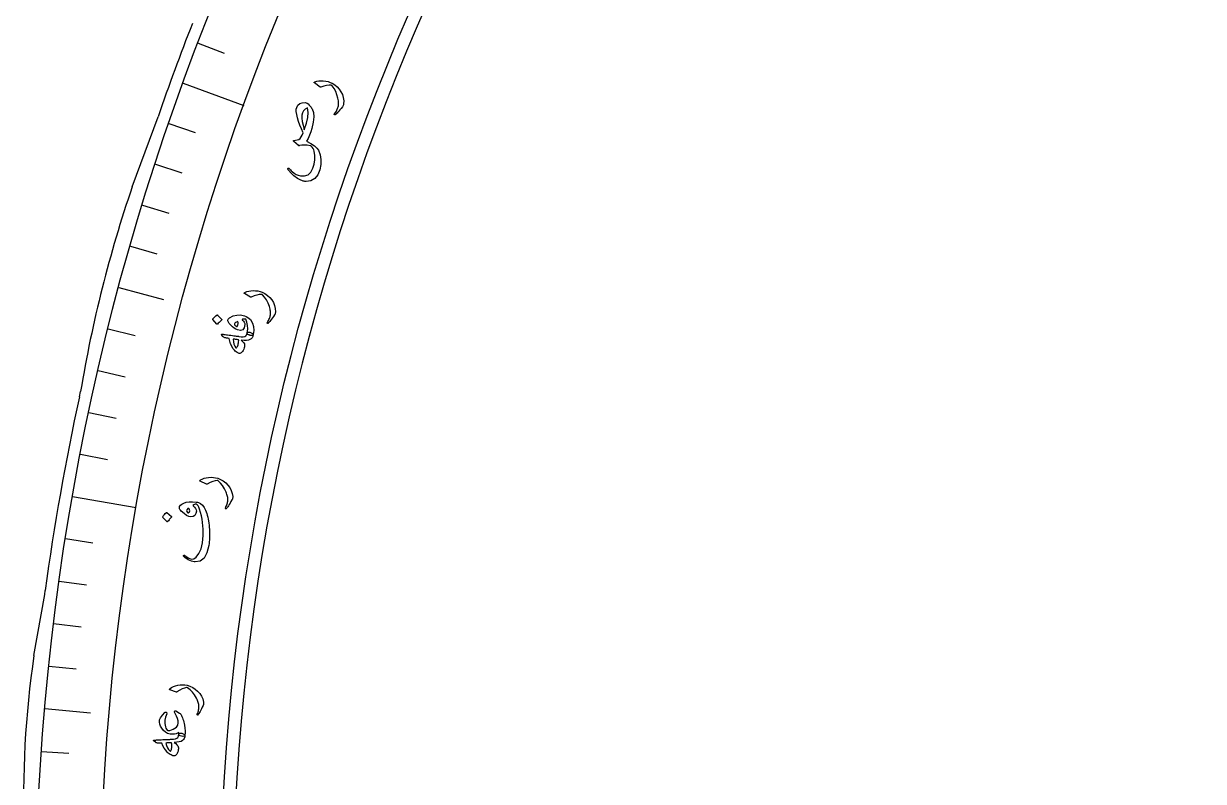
# Model space of a CAD drawing. Header units: millimetres. Extents: x -280 to 280, y -280 to 325.
# Drawn here: x -279.9 to -145.9, y 16 to 102 of the extents above; entities that cross this region are included whole.
import ezdxf

# ---------------------------------------------------------------- set-up
doc = ezdxf.new("R2010")
doc.units = ezdxf.units.MM
for name, color, linetype in [('CUT_INNER', 6, 'Continuous'), ('CUT_OUTER', 1, 'Continuous'), ('ENGRAVE', 7, 'Continuous'), ('ENGRAVE_FINE', 8, 'Continuous'), ('TEXT', 5, 'Continuous')]:
    doc.layers.add(name, color=color, linetype=linetype)

msp = doc.modelspace()

# ---------------------------------------------------------------- linework, layer by layer
at = {"layer": 'CUT_INNER'}
msp.add_arc((0, 0), 256.2, 91.40625, 88.59375, dxfattribs=at)
at = {"layer": 'CUT_OUTER'}
for points in [[(-267.564, 83.5245), (-264.6325, 91.4826)], [(-273.5679, 59.6709), (-273.4321, 60.2843)], [(-278.7365, 30.3194), (-277.5116, 37.2393), (-277.4527, 37.6826)]]:
    msp.add_lwpolyline(points, dxfattribs=at)
for centre, radius, start, end in [((-4.3068, 1.5897), 275.4092, 158.606943, 160.949728), ((-131.7192, 36.8629), 143.6354, 161.0428, 170.615361), ((0, 0), 280, 167.695312, 172.265625), ((-170.9789, 14.3708), 108.9315, 171.581095, 182.314096)]:
    msp.add_arc(centre, radius, start, end, dxfattribs=at)
at = {"layer": 'ENGRAVE'}
for points in [[(-261.7721, 95.2772), (-254.8837, 92.7701)], [(-269.0799, 72.0997), (-264.0223, 70.7446)], [(-274.3399, 48.3735), (-267.1208, 47.1006)], [(-277.5119, 24.2791), (-272.2959, 23.8228)]]:
    msp.add_lwpolyline(points, dxfattribs=at)
for radius in [278.572, 271.2416, 257.628]:
    msp.add_circle((0, 0), radius, dxfattribs=at)
at = {"layer": 'ENGRAVE_FINE'}
for points in [[(-260.0694, 99.8313), (-257.1364, 98.7054)], [(-263.395, 90.6942), (-260.4246, 89.6714)], [(-264.9377, 86.0835), (-261.9499, 85.1127)], [(-266.3997, 81.4466), (-263.3954, 80.5281)], [(-267.7806, 76.7848), (-264.7607, 75.9189)], [(-270.2972, 67.3927), (-267.2489, 66.6326)], [(-271.4322, 62.6651), (-268.3711, 61.9584)], [(-272.4845, 57.9184), (-269.4116, 57.2652)], [(-273.4538, 53.154), (-270.37, 52.5546)], [(-275.1423, 43.5783), (-272.0394, 43.0868)], [(-275.861, 38.7697), (-272.7499, 38.3325)], [(-276.4956, 33.9494), (-273.3774, 33.5665)], [(-277.046, 29.1187), (-273.9216, 28.7903)], [(-277.8934, 19.4322), (-274.7595, 19.2131)]]:
    msp.add_lwpolyline(points, dxfattribs=at)
at = {"layer": 'TEXT'}
for points in [[(-246.8808, 95.3096), (-246.8925, 95.3188), (-246.901, 95.3279), (-246.9065, 95.3368), (-246.9089, 95.3457), (-246.9027, 95.367), (-246.8839, 95.3886), (-246.8523, 95.4106), (-246.808, 95.4329), (-246.5979, 95.5052), (-246.3702, 95.5495), (-246.1251, 95.5658), (-245.8624, 95.554), (-245.5886, 95.5179), (-245.3278, 95.4594), (-245.0798, 95.3786), (-244.8447, 95.2756), (-244.555, 95.0888), (-244.2943, 94.8653), (-244.0622, 94.6055), (-243.8589, 94.3093), (-243.6955, 93.9864), (-243.5909, 93.6493), (-243.5449, 93.2979), (-243.5574, 92.9321), (-243.5717, 92.8382), (-243.5998, 92.7495), (-243.6415, 92.6661), (-243.6969, 92.5879), (-243.8435, 92.4146), (-243.9776, 92.2588), (-244.0992, 92.1204), (-244.2083, 91.9994), (-244.3049, 91.8964), (-244.3887, 91.8118), (-244.4598, 91.7456), (-244.5182, 91.698), (-244.534, 91.6894), (-244.5484, 91.6844), (-244.5614, 91.6831), (-244.5731, 91.6854), (-244.5868, 91.6921), (-244.5986, 91.7012), (-244.6084, 91.7126), (-244.6163, 91.7265), (-244.6204, 91.742), (-244.6189, 91.7585), (-244.6118, 91.776), (-244.5991, 91.7945), (-244.5188, 91.9062), (-244.4464, 92.0145), (-244.3819, 92.1196), (-244.3254, 92.2215), (-244.2766, 92.3211), (-244.235, 92.4193), (-244.2007, 92.5161), (-244.1737, 92.6115), (-244.1536, 92.7093), (-244.14, 92.8132), (-244.133, 92.9233), (-244.1325, 93.0395), (-244.1389, 93.162), (-244.1528, 93.291), (-244.174, 93.4266), (-244.2027, 93.5686), (-244.3124, 93.9793), (-244.4595, 94.3519), (-244.6439, 94.6864), (-244.866, 94.9829), (-244.8852, 95.0039), (-244.9101, 95.0209), (-244.9408, 95.0338), (-244.9772, 95.0427), (-245.2117, 95.0458), (-245.486, 95.0139), (-245.8, 94.9468), (-246.1538, 94.8443), (-246.1747, 94.8419), (-246.1923, 94.8424), (-246.2067, 94.8458), (-246.2179, 94.8522)], [(-248.8834, 92.544), (-248.7499, 92.7875), (-248.5482, 92.9612), (-248.2783, 93.065), (-247.9404, 93.0988), (-247.8255, 93.0735), (-247.7081, 93.0158), (-247.5882, 92.9257), (-247.4658, 92.8034), (-247.3527, 92.673), (-247.2605, 92.559), (-247.1894, 92.4613), (-247.1394, 92.3799), (-246.9949, 91.9607), (-246.9506, 91.4501), (-247.0058, 90.8481), (-247.1599, 90.1541), (-247.2856, 89.7486), (-247.4319, 89.3704), (-247.599, 89.0194), (-247.787, 88.6953), (-247.2757, 88.4202), (-246.8787, 88.1595), (-246.5961, 87.9132), (-246.4277, 87.6812), (-246.2261, 87.1591), (-246.1305, 86.614), (-246.1406, 86.0454), (-246.2562, 85.4529), (-246.4899, 84.8682), (-246.8267, 84.4525), (-247.2673, 84.2055), (-247.8125, 84.1271), (-247.8914, 84.1313), (-247.9723, 84.1403), (-248.0553, 84.1541), (-248.1402, 84.1726), (-248.2264, 84.1967), (-248.3129, 84.2271), (-248.4, 84.2638), (-248.4875, 84.3069), (-248.6407, 84.3877), (-248.7891, 84.4751), (-248.9326, 84.5691), (-249.0713, 84.6698), (-249.2048, 84.7766), (-249.3329, 84.8888), (-249.4554, 85.0064), (-249.5725, 85.1294), (-249.6191, 85.1823), (-249.6631, 85.2337), (-249.7044, 85.2838), (-249.7431, 85.3325), (-249.7794, 85.3792), (-249.8133, 85.4237), (-249.8449, 85.4658), (-249.8743, 85.5056), (-249.8895, 85.5321), (-249.8961, 85.5566), (-249.8941, 85.5792), (-249.8834, 85.5999), (-249.8666, 85.62), (-249.849, 85.6337), (-249.8306, 85.6408), (-249.8112, 85.6414), (-249.7911, 85.6366), (-249.7705, 85.6274), (-249.7492, 85.6139), (-249.7274, 85.5961), (-249.664, 85.5139), (-249.5913, 85.4315), (-249.5093, 85.3492), (-249.418, 85.2668), (-249.1771, 85.0771), (-248.9393, 84.93), (-248.7046, 84.8252), (-248.473, 84.7627), (-247.9957, 84.7534), (-247.5974, 84.8968), (-247.2778, 85.1928), (-247.0363, 85.6415), (-246.8984, 86.108), (-246.8298, 86.5844), (-246.8303, 87.0712), (-246.8999, 87.5687), (-246.9457, 87.7278), (-247.017, 87.8764), (-247.1138, 88.0147), (-247.2361, 88.1424), (-247.2537, 88.1586), (-247.2776, 88.1717), (-247.3077, 88.1819), (-247.3441, 88.1892), (-247.6973, 88.2422), (-248.0168, 88.2611), (-248.3026, 88.2461), (-248.5548, 88.1972), (-248.6017, 88.1863), (-248.6405, 88.184), (-248.671, 88.1901), (-248.6933, 88.2048), (-249.2171, 88.6487), (-249.2511, 88.6978), (-249.2586, 88.7364), (-249.2398, 88.7646), (-249.1945, 88.7823), (-248.6323, 88.8897), (-248.5109, 89.0111), (-248.3911, 89.1798), (-248.2729, 89.3958), (-248.1561, 89.6591), (-248.3524, 90.0931), (-248.5247, 90.5203), (-248.6729, 90.9407), (-248.7972, 91.354), (-248.8857, 91.7387), (-248.9294, 92.0653), (-248.9286, 92.3338), (-248.8834, 92.544)], [(-247.6629, 92.5002), (-247.9186, 92.3386), (-248.11, 92.1412), (-248.2371, 91.9082), (-248.2998, 91.6399), (-248.3044, 91.3257), (-248.2601, 90.9479), (-248.1665, 90.5067), (-248.0234, 90.0024), (-247.7562, 90.7284), (-247.6067, 91.3862), (-247.5754, 91.9766), (-247.6629, 92.5002)], [(-254.8262, 71.3981), (-254.8386, 71.4062), (-254.848, 71.4144), (-254.8543, 71.4228), (-254.8575, 71.4313), (-254.8534, 71.4531), (-254.8367, 71.4765), (-254.8074, 71.5014), (-254.7654, 71.5278), (-254.5631, 71.6198), (-254.3407, 71.6855), (-254.0982, 71.725), (-253.8356, 71.7383), (-253.5596, 71.7284), (-253.2944, 71.695), (-253.0399, 71.6381), (-252.7961, 71.5579), (-252.4899, 71.3995), (-252.2091, 71.2019), (-251.9534, 70.9652), (-251.7228, 70.6897), (-251.5294, 70.3839), (-251.3932, 70.0583), (-251.314, 69.7128), (-251.2917, 69.3474), (-251.297, 69.2526), (-251.3165, 69.1617), (-251.3501, 69.0747), (-251.3978, 68.9915), (-251.5272, 68.8051), (-251.6459, 68.6372), (-251.7538, 68.4879), (-251.851, 68.3571), (-251.9373, 68.2453), (-252.0127, 68.1531), (-252.0772, 68.0805), (-252.1308, 68.0275), (-252.1457, 68.0175), (-252.1595, 68.0112), (-252.1724, 68.0087), (-252.1842, 68.0099), (-252.1985, 68.0152), (-252.2111, 68.0231), (-252.2219, 68.0336), (-252.2311, 68.0466), (-252.2367, 68.0616), (-252.2368, 68.0782), (-252.2314, 68.0963), (-252.2205, 68.116), (-252.1511, 68.2347), (-252.0894, 68.3495), (-252.0352, 68.4603), (-251.9887, 68.5671), (-251.9495, 68.6709), (-251.9174, 68.7726), (-251.8925, 68.8722), (-251.8747, 68.9697), (-251.864, 69.069), (-251.8604, 69.1737), (-251.8638, 69.2839), (-251.8744, 69.3997), (-251.8924, 69.521), (-251.9185, 69.6481), (-251.9526, 69.781), (-251.9946, 69.9198), (-252.1429, 70.3181), (-252.3247, 70.675), (-252.5401, 70.9905), (-252.7894, 71.2645), (-252.8105, 71.2836), (-252.8369, 71.2981), (-252.8687, 71.3081), (-252.9058, 71.3135), (-253.1395, 71.2943), (-253.4095, 71.2364), (-253.7158, 71.1398), (-254.0582, 71.0041), (-254.0787, 70.9997), (-254.0963, 70.9985), (-254.111, 71.0006), (-254.1227, 71.0059)], [(-258.3965, 68.4529), (-258.4034, 68.465), (-258.4055, 68.4799), (-258.4029, 68.4977), (-258.3954, 68.5183), (-258.2962, 68.6515), (-258.186, 68.7724), (-258.0649, 68.8811), (-257.9327, 68.9775), (-257.9144, 68.9854), (-257.8978, 68.9867), (-257.8831, 68.9812), (-257.8701, 68.969), (-257.3909, 68.4563), (-257.3808, 68.4393), (-257.382, 68.4213), (-257.3947, 68.4021), (-257.4188, 68.382), (-257.4396, 68.3645), (-257.4713, 68.3366), (-257.5139, 68.2983), (-257.5673, 68.2496), (-257.6319, 68.1895), (-257.7077, 68.117), (-257.7949, 68.0322), (-257.8935, 67.9349), (-257.9089, 67.9226), (-257.9222, 67.9179), (-257.9336, 67.9209), (-257.9429, 67.9316)], [(-256.692, 68.4336), (-256.6704, 68.4839), (-256.6322, 68.5359), (-256.5774, 68.5896), (-256.5058, 68.6449), (-256.1113, 68.8575), (-255.7013, 68.9685), (-255.2758, 68.9782), (-254.8351, 68.887), (-254.6155, 68.8028), (-254.4268, 68.7017), (-254.269, 68.5837), (-254.1422, 68.4489), (-253.9095, 68.0606), (-253.7794, 67.647), (-253.7517, 67.2079), (-253.8264, 66.7427), (-253.8493, 66.6999), (-253.8922, 66.6694), (-253.9552, 66.6512), (-254.0382, 66.6453), (-254.0829, 66.6467), (-254.1276, 66.6517), (-254.1725, 66.6602), (-254.2174, 66.6722), (-254.2612, 66.6864), (-254.3028, 66.7016), (-254.342, 66.7177), (-254.3791, 66.7348), (-254.441, 66.7727), (-254.4831, 66.8165), (-254.5055, 66.8663), (-254.508, 66.922), (-254.4508, 67.3804), (-254.4595, 67.7939), (-254.5342, 68.1628), (-254.6752, 68.4871), (-254.785, 68.503), (-254.8738, 68.5101), (-254.9416, 68.5086), (-254.9885, 68.4983), (-255.0308, 68.4823), (-255.0603, 68.4649), (-255.077, 68.446), (-255.0809, 68.4258), (-255.0799, 68.4108), (-255.0762, 68.3982), (-255.0698, 68.3878), (-255.0608, 68.3798), (-254.9309, 68.267), (-254.8396, 68.1463), (-254.7868, 68.0178), (-254.7725, 67.8814), (-254.8402, 67.5143), (-255.0035, 67.293), (-255.2629, 67.2171), (-255.6185, 67.287), (-255.8112, 67.3702), (-256.0034, 67.4858), (-256.1952, 67.6339), (-256.3864, 67.8146), (-256.5445, 67.9939), (-256.6481, 68.1568), (-256.6972, 68.3034), (-256.692, 68.4336)], [(-257.3963, 66.678), (-257.432, 66.7352), (-257.4285, 66.772), (-257.3858, 66.7884), (-257.3039, 66.7845), (-257.2557, 66.7775), (-257.1887, 66.7688), (-257.1029, 66.7582), (-256.9984, 66.7459), (-256.8744, 66.7309), (-256.7299, 66.7127), (-256.5651, 66.6912), (-256.3799, 66.6664), (-256.1978, 66.6422), (-256.0348, 66.6203), (-255.8909, 66.6009), (-255.7662, 66.5838), (-255.6609, 66.5693), (-255.5758, 66.5575), (-255.5106, 66.5484), (-255.4655, 66.542), (-255.1793, 66.5089), (-254.9502, 66.5087), (-254.7782, 66.5416), (-254.6634, 66.6075), (-254.6113, 66.6615), (-254.5681, 66.7319), (-254.5336, 66.8187), (-254.508, 66.922), (-254.4821, 66.9802), (-254.4399, 67.0191), (-254.3817, 67.0386), (-254.3073, 67.0386), (-254.2217, 67.0232), (-254.1378, 66.998), (-254.0553, 66.9632), (-253.9744, 66.9187), (-253.9079, 66.8714), (-253.8611, 66.8264), (-253.8339, 66.7835), (-253.8264, 66.7427), (-253.8801, 66.546), (-253.9606, 66.3854), (-254.0679, 66.261), (-254.2022, 66.1726), (-254.3805, 66.1153), (-254.6026, 66.0874), (-254.8687, 66.0888), (-255.1788, 66.1197), (-255.025, 65.9658), (-254.9104, 65.8202), (-254.8352, 65.6828), (-254.7992, 65.5536), (-254.7994, 65.4565), (-254.818, 65.3469), (-254.8548, 65.2249), (-254.9099, 65.0904), (-254.9806, 64.9518), (-255.0509, 64.8383), (-255.1208, 64.7498), (-255.1904, 64.6864), (-255.2682, 64.6406), (-255.3435, 64.6163), (-255.4164, 64.6136), (-255.4868, 64.6324), (-255.5706, 64.6723), (-255.6608, 64.7269), (-255.7574, 64.7962), (-255.8602, 64.8804), (-255.962, 64.9709), (-256.042, 65.0478), (-256.1001, 65.1111), (-256.1364, 65.1608), (-256.2705, 65.4196), (-256.388, 65.6948), (-256.489, 65.9864), (-256.5734, 66.2943), (-256.7215, 66.3219), (-256.8489, 66.3472), (-256.9557, 66.3702), (-257.0418, 66.3909), (-257.1127, 66.4138), (-257.1739, 66.4433), (-257.2252, 66.4795), (-257.2667, 66.5223)], [(-255.9414, 67.9651), (-255.9402, 67.884), (-255.8996, 67.8097), (-255.8197, 67.7424), (-255.7006, 67.6819), (-255.6806, 67.6771), (-255.666, 67.6748), (-255.6568, 67.6749), (-255.6531, 67.6775), (-255.6145, 67.7489), (-255.584, 67.8235), (-255.5618, 67.9014), (-255.5479, 67.9824), (-255.544, 68.056), (-255.55, 68.119), (-255.5659, 68.1714), (-255.5917, 68.2134), (-255.736, 68.1604), (-255.8424, 68.1014), (-255.9109, 68.0363), (-255.9414, 67.9651)], [(-256.0972, 66.228), (-256.0739, 65.9282), (-256.0178, 65.6647), (-255.929, 65.4376), (-255.8074, 65.2468), (-255.7882, 65.2313), (-255.7681, 65.2267), (-255.7473, 65.233), (-255.7258, 65.2502), (-255.6716, 65.3208), (-255.6238, 65.4), (-255.5824, 65.4879), (-255.5473, 65.5844), (-255.5185, 65.6897), (-255.496, 65.8036), (-255.4798, 65.9263), (-255.4698, 66.0576), (-255.471, 66.0787), (-255.4766, 66.1019), (-255.4867, 66.1272), (-255.5013, 66.1548), (-255.5646, 66.1663), (-255.631, 66.1772), (-255.7007, 66.1874), (-255.7736, 66.1969), (-255.8496, 66.2057), (-255.9289, 66.2138), (-256.0114, 66.2212), (-256.0972, 66.228)], [(-259.8522, 50.1086), (-259.8653, 50.1157), (-259.8754, 50.1231), (-259.8823, 50.1309), (-259.8862, 50.1392), (-259.8839, 50.1612), (-259.8692, 50.1859), (-259.842, 50.2131), (-259.8024, 50.243), (-259.6084, 50.3513), (-259.3922, 50.4352), (-259.1537, 50.4946), (-258.8931, 50.5295), (-258.6173, 50.5424), (-258.3502, 50.531), (-258.0919, 50.4954), (-257.8423, 50.4356), (-257.5241, 50.303), (-257.2279, 50.1292), (-256.9535, 49.9145), (-256.7009, 49.659), (-256.483, 49.3701), (-256.3204, 49.0569), (-256.2129, 48.7192), (-256.1605, 48.3569), (-256.158, 48.262), (-256.1699, 48.1697), (-256.1961, 48.0802), (-256.2368, 47.9934), (-256.3504, 47.797), (-256.4548, 47.6199), (-256.55, 47.4621), (-256.6361, 47.3237), (-256.7129, 47.2052), (-256.7804, 47.1071), (-256.8387, 47.0295), (-256.8877, 46.9722), (-256.9017, 46.961), (-256.915, 46.9536), (-256.9276, 46.95), (-256.9395, 46.9502), (-256.9542, 46.9543), (-256.9674, 46.9612), (-256.979, 46.9707), (-256.9893, 46.9829), (-256.996, 46.9974), (-256.9975, 47.014), (-256.9936, 47.0325), (-256.9844, 47.0529), (-256.9251, 47.177), (-256.873, 47.2965), (-256.8282, 47.4114), (-256.7906, 47.5216), (-256.7602, 47.6283), (-256.7366, 47.7323), (-256.72, 47.8336), (-256.7103, 47.9323), (-256.7078, 48.0321), (-256.7129, 48.1368), (-256.7254, 48.2464), (-256.7455, 48.3608), (-256.7735, 48.4802), (-256.81, 48.6048), (-256.8549, 48.7344), (-256.9083, 48.8692), (-257.0889, 49.2539), (-257.2996, 49.5946), (-257.5404, 49.8912), (-257.8114, 50.1437), (-257.834, 50.161), (-257.8615, 50.1733), (-257.894, 50.1806), (-257.9314, 50.1829), (-258.1628, 50.1445), (-258.4271, 50.0645), (-258.7243, 49.9429), (-259.0543, 49.7794), (-259.0744, 49.7733), (-259.0919, 49.7707), (-259.1067, 49.7715), (-259.1188, 49.7758)], [(-262.2088, 47.0773), (-262.192, 47.2344), (-262.1049, 47.3778), (-261.9477, 47.5074), (-261.7202, 47.6231), (-261.4355, 47.7111), (-261.1066, 47.7577), (-260.7335, 47.7629), (-260.3161, 47.7268), (-260.1666, 47.7039), (-260.0303, 47.6684), (-259.9072, 47.6205), (-259.7974, 47.56), (-259.589, 47.3796), (-259.4034, 47.134), (-259.2404, 46.8233), (-259.0996, 46.4476), (-259.0401, 46.2394), (-258.9869, 46.026), (-258.9399, 45.8074), (-258.8992, 45.5836), (-258.8647, 45.3541), (-258.8366, 45.1184), (-258.8148, 44.8765), (-258.7993, 44.6284), (-258.7896, 44.3804), (-258.785, 44.1388), (-258.7855, 43.9036), (-258.7912, 43.6747), (-258.8027, 43.4518), (-258.8205, 43.2345), (-258.8446, 43.0227), (-258.8751, 42.8164), (-259.0856, 41.9696), (-259.4128, 41.3746), (-259.8583, 41.0311), (-260.4232, 40.9396), (-260.5487, 40.9539), (-260.6897, 40.9835), (-260.8462, 41.0284), (-261.018, 41.0887), (-261.2041, 41.1721), (-261.3811, 41.275), (-261.549, 41.3975), (-261.7079, 41.5396), (-261.7255, 41.5598), (-261.7368, 41.582), (-261.7419, 41.6062), (-261.7407, 41.6324), (-261.7334, 41.6566), (-261.7201, 41.6749), (-261.7007, 41.6872), (-261.6754, 41.6936), (-261.6486, 41.6943), (-261.6246, 41.6895), (-261.6034, 41.6792), (-261.5851, 41.6633), (-261.2075, 41.3886), (-260.8676, 41.2634), (-260.5655, 41.2869), (-260.3013, 41.4589), (-259.987, 41.8801), (-259.7516, 42.433), (-259.5941, 43.1178), (-259.5136, 43.9352), (-259.5045, 44.2984), (-259.5122, 44.6651), (-259.5366, 45.0353), (-259.5777, 45.4093), (-259.6357, 45.7865), (-259.7106, 46.1665), (-259.8023, 46.5495), (-259.9109, 46.9355), (-259.9851, 47.144), (-260.0762, 47.308), (-260.1843, 47.4274), (-260.3095, 47.5021), (-260.4069, 47.4919), (-260.4994, 47.4649), (-260.587, 47.4209), (-260.6697, 47.3601), (-260.6746, 47.352), (-260.6712, 47.3404), (-260.6596, 47.3253), (-260.6396, 47.3067), (-260.4815, 47.1632), (-260.3702, 47.0144), (-260.3055, 46.8602), (-260.2874, 46.7004), (-260.3331, 46.4227), (-260.4521, 46.2236), (-260.6444, 46.1032), (-260.9102, 46.0614), (-261.1312, 46.1019), (-261.3885, 46.2238), (-261.682, 46.4274), (-262.0115, 46.7129), (-262.0901, 46.7987), (-262.1493, 46.888), (-262.1888, 46.9809), (-262.2088, 47.0773)], [(-261.1067, 46.9674), (-261.1362, 47.0022), (-261.1694, 47.0167), (-261.2063, 47.0108), (-261.2468, 46.9846), (-261.3543, 46.8679), (-261.3954, 46.7551), (-261.37, 46.6466), (-261.2783, 46.5422), (-261.2475, 46.5252), (-261.219, 46.5176), (-261.1928, 46.5195), (-261.169, 46.5307), (-261.0812, 46.627), (-261.0416, 46.7318), (-261.0501, 46.8453), (-261.1067, 46.9674)], [(-264.1034, 45.987), (-264.1114, 45.9985), (-264.1148, 46.0132), (-264.1136, 46.0312), (-264.1079, 46.0524), (-264.0206, 46.1941), (-263.9212, 46.3245), (-263.8098, 46.4436), (-263.6864, 46.5515), (-263.6689, 46.561), (-263.6525, 46.5637), (-263.6373, 46.5595), (-263.6234, 46.5484), (-263.1018, 46.0781), (-263.0902, 46.062), (-263.0899, 46.0438), (-263.1009, 46.0236), (-263.1232, 46.0013), (-263.1424, 45.9821), (-263.1716, 45.9515), (-263.2107, 45.9095), (-263.2598, 45.8562), (-263.3189, 45.7905), (-263.3883, 45.7115), (-263.4679, 45.6191), (-263.5577, 45.5134), (-263.572, 45.4997), (-263.5849, 45.4939), (-263.5965, 45.4959), (-263.6067, 45.5057)], [(-263.3159, 26.4345), (-263.3296, 26.4403), (-263.3403, 26.4468), (-263.3479, 26.4539), (-263.3525, 26.4618), (-263.3523, 26.484), (-263.3398, 26.5099), (-263.3152, 26.5394), (-263.2784, 26.5727), (-263.095, 26.6982), (-262.8872, 26.8012), (-262.6551, 26.8819), (-262.3987, 26.9402), (-262.1252, 26.978), (-261.8582, 26.9907), (-261.5977, 26.9786), (-261.3437, 26.9416), (-261.0149, 26.8383), (-260.7042, 26.692), (-260.4115, 26.5029), (-260.1369, 26.2713), (-259.8938, 26.0033), (-259.7035, 25.706), (-259.566, 25.3794), (-259.4811, 25.0233), (-259.47, 24.929), (-259.4735, 24.8361), (-259.4916, 24.7446), (-259.5242, 24.6544), (-259.6197, 24.4485), (-259.7076, 24.2627), (-259.7882, 24.097), (-259.8614, 23.9514), (-259.9272, 23.8265), (-259.9856, 23.7227), (-260.0366, 23.64), (-260.0803, 23.5786), (-260.0932, 23.5662), (-260.1057, 23.5576), (-260.118, 23.5528), (-260.1298, 23.552), (-260.1448, 23.5548), (-260.1586, 23.5604), (-260.1711, 23.5688), (-260.1823, 23.5801), (-260.1904, 23.5939), (-260.1934, 23.6103), (-260.1912, 23.629), (-260.1838, 23.6503), (-260.136, 23.7792), (-260.0949, 23.9029), (-260.0606, 24.0213), (-260.0332, 24.1346), (-260.0125, 24.2435), (-259.9984, 24.3492), (-259.991, 24.4516), (-259.9903, 24.5508), (-259.9968, 24.6504), (-260.0113, 24.7542), (-260.0337, 24.8622), (-260.064, 24.9744), (-260.1027, 25.0908), (-260.1503, 25.2115), (-260.2067, 25.3366), (-260.272, 25.466), (-260.4867, 25.8328), (-260.7273, 26.1531), (-260.9939, 26.4267), (-261.2866, 26.6537), (-261.3107, 26.6689), (-261.3392, 26.6786), (-261.3722, 26.683), (-261.4097, 26.6819), (-261.6366, 26.6227), (-261.8926, 26.5192), (-262.1776, 26.3713), (-262.4916, 26.1786), (-262.511, 26.1707), (-262.5282, 26.1665), (-262.543, 26.1661), (-262.5554, 26.1693)], [(-262.6355, 24.0146), (-262.1867, 23.7617), (-262.1428, 23.7308), (-262.1076, 23.7016), (-262.0811, 23.6742), (-262.0632, 23.6486), (-261.991, 23.5201), (-261.9249, 23.3835), (-261.8648, 23.2386), (-261.8108, 23.0855), (-261.7618, 22.9247), (-261.7168, 22.7564), (-261.6757, 22.5807), (-261.6387, 22.3977), (-261.5851, 22.0569), (-261.5591, 21.7577), (-261.5607, 21.5), (-261.5902, 21.2836), (-261.635, 21.2037), (-261.7146, 21.155), (-261.8289, 21.1373), (-261.9781, 21.1508), (-262.1111, 21.1816), (-262.2083, 21.2184), (-262.2697, 21.261), (-262.2952, 21.3096), (-262.2946, 21.3174), (-262.294, 21.3252), (-262.2933, 21.333), (-262.2927, 21.3408), (-262.2821, 21.3982), (-262.2755, 21.4549), (-262.2729, 21.511), (-262.2742, 21.5665), (-262.422, 21.4836), (-262.5826, 21.4232), (-262.7561, 21.3853), (-262.9424, 21.3701), (-263.2721, 21.3924), (-263.5606, 21.4734), (-263.808, 21.6133), (-264.0141, 21.8121), (-264.2011, 22.0618), (-264.3404, 22.303), (-264.4322, 22.5355), (-264.4765, 22.7592), (-264.4556, 22.9945), (-264.345, 23.2537), (-264.1446, 23.5362), (-263.8542, 23.8418), (-263.8104, 23.8753), (-263.7654, 23.889), (-263.7193, 23.8829), (-263.672, 23.8569), (-263.6368, 23.8227), (-263.6197, 23.7832), (-263.6208, 23.7384), (-263.6401, 23.6884), (-263.7792, 23.3296), (-263.8496, 22.9635), (-263.8513, 22.5905), (-263.7844, 22.2108), (-263.7348, 22.0584), (-263.6754, 21.9397), (-263.6064, 21.8547), (-263.5276, 21.8034), (-263.4241, 21.784), (-263.288, 21.8032), (-263.1191, 21.8609), (-262.9176, 21.9571), (-262.7121, 22.0773), (-262.5559, 22.1937), (-262.4491, 22.3062), (-262.3917, 22.4151), (-262.3462, 22.6587), (-262.3531, 22.9078), (-262.4123, 23.1626), (-262.5238, 23.4232), (-262.6595, 23.6631), (-262.723, 23.7868), (-262.7574, 23.8842), (-262.7627, 23.9554), (-262.739, 24.0004), (-262.7134, 24.0173), (-262.6876, 24.0252), (-262.6616, 24.0243), (-262.6355, 24.0146)], [(-265.0936, 20.595), (-265.1388, 20.645), (-265.1419, 20.6819), (-265.1027, 20.7055), (-265.0214, 20.716), (-264.9726, 20.7176), (-264.9051, 20.7207), (-264.8189, 20.7253), (-264.7138, 20.7314), (-264.5891, 20.7385), (-264.4437, 20.7458), (-264.2776, 20.7535), (-264.0909, 20.7615), (-263.9074, 20.7695), (-263.7431, 20.7765), (-263.5981, 20.7825), (-263.4722, 20.7876), (-263.3661, 20.7918), (-263.2802, 20.7951), (-263.2144, 20.7975), (-263.1689, 20.799), (-262.8813, 20.8165), (-262.6557, 20.8565), (-262.4921, 20.919), (-262.3906, 21.0039), (-262.3488, 21.0662), (-262.3185, 21.1431), (-262.2998, 21.2346), (-262.2927, 21.3408), (-262.2773, 21.4027), (-262.2427, 21.4483), (-262.1887, 21.4777), (-262.1154, 21.4908), (-262.0285, 21.4905), (-261.9415, 21.4804), (-261.8542, 21.4605), (-261.7668, 21.4309), (-261.693, 21.396), (-261.639, 21.3599), (-261.6047, 21.3224), (-261.5902, 21.2836), (-261.6086, 21.0805), (-261.6598, 20.9083), (-261.7437, 20.767), (-261.8604, 20.6565), (-262.0259, 20.5689), (-262.2398, 20.5025), (-262.502, 20.4573), (-262.8126, 20.4335), (-262.6343, 20.3089), (-262.496, 20.1856), (-262.3979, 20.0635), (-262.3399, 19.9426), (-262.3231, 19.8469), (-262.3221, 19.7357), (-262.337, 19.6092), (-262.3677, 19.4671), (-262.4131, 19.3183), (-262.4624, 19.1942), (-262.5158, 19.0948), (-262.5732, 19.0202), (-262.6418, 18.9615), (-262.7117, 18.9244), (-262.783, 18.909), (-262.8556, 18.9152), (-262.9451, 18.9398), (-263.0435, 18.9778), (-263.1507, 19.0292), (-263.2667, 19.094), (-263.3827, 19.1653), (-263.4749, 19.227), (-263.5432, 19.2791), (-263.5877, 19.3217), (-263.765, 19.5531), (-263.9289, 19.8034), (-264.0794, 20.0728), (-264.2163, 20.3612), (-264.3669, 20.3625), (-264.4968, 20.3651), (-264.606, 20.369), (-264.6944, 20.3744), (-264.7682, 20.3845), (-264.8336, 20.4029), (-264.8904, 20.4295), (-264.9388, 20.4643)], [(-263.7358, 20.3793), (-263.6605, 20.0882), (-263.5591, 19.8386), (-263.4319, 19.6306), (-263.2788, 19.464), (-263.2571, 19.4521), (-263.2366, 19.4511), (-263.2172, 19.4609), (-263.199, 19.4817), (-263.1581, 19.5606), (-263.1249, 19.6469), (-263.0995, 19.7407), (-263.0818, 19.8419), (-263.0718, 19.9506), (-263.0696, 20.0667), (-263.0752, 20.1903), (-263.0884, 20.3214), (-263.0932, 20.3419), (-263.1028, 20.3638), (-263.1172, 20.387), (-263.1364, 20.4115), (-263.2007, 20.4118), (-263.268, 20.4109), (-263.3384, 20.4088), (-263.4118, 20.4054), (-263.4882, 20.4007), (-263.5677, 20.3948), (-263.6502, 20.3877), (-263.7358, 20.3793)]]:
    msp.add_lwpolyline(points, close=True, dxfattribs=at)

doc.saveas('drawing.dxf')
